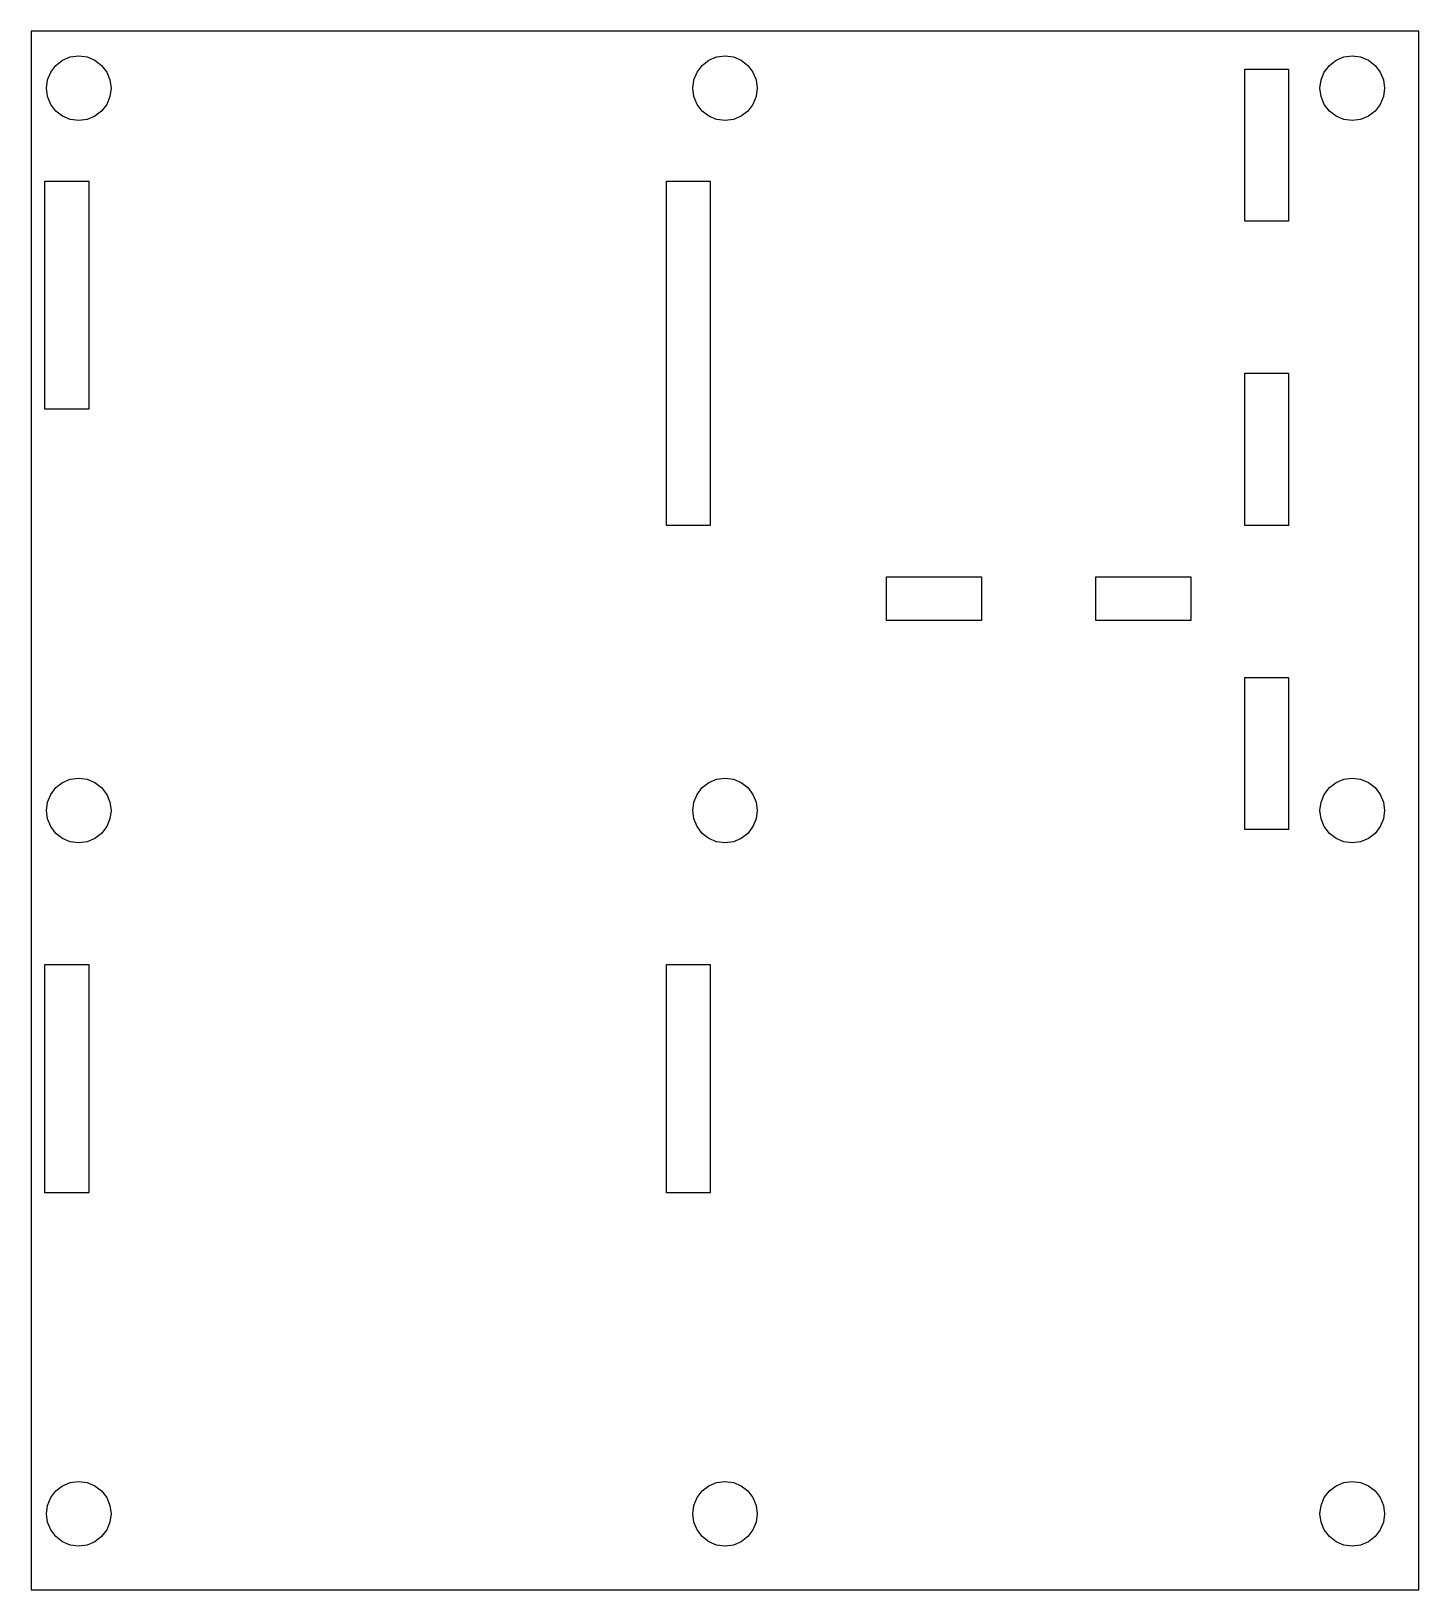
# Model space of a CAD drawing. Header units: metres. Extents: x -53 to 20, y -60 to 22.
import ezdxf

# ---------------------------------------------------------------- set-up
doc = ezdxf.new("R2010")
doc.units = ezdxf.units.M

msp = doc.modelspace()

# ---------------------------------------------------------------- linework, layer by layer
for p, q in [((20, 22), (-53, 22)), ((-53, 22), (-53, -60)), ((20, -60), (20, 22)), ((-51.35, 20.4722), (-50.94, 20.6421)), ((-50.94, 20.6421), (-50.5, 20.7)), ((-50.5, 20.7), (-50.06, 20.6421)), ((-50.06, 20.6421), (-49.65, 20.4722)), ((-17.35, 20.4722), (-16.94, 20.6421)), ((-16.94, 20.6421), (-16.5, 20.7)), ((-16.5, 20.7), (-16.06, 20.6421)), ((-16.06, 20.6421), (-15.65, 20.4722)), ((15.65, 20.4722), (16.06, 20.6421)), ((16.06, 20.6421), (16.5, 20.7)), ((16.5, 20.7), (16.94, 20.6421)), ((16.94, 20.6421), (17.35, 20.4722)), ((-52.1421, 19.44), (-51.9722, 19.85)), ((-51.9722, 19.85), (-51.7021, 20.2021)), ((-51.7021, 20.2021), (-51.35, 20.4722)), ((-49.65, 20.4722), (-49.2979, 20.2021)), ((-49.2979, 20.2021), (-49.0278, 19.85)), ((-49.0278, 19.85), (-48.8579, 19.44)), ((-18.1421, 19.44), (-17.9722, 19.85)), ((-17.9722, 19.85), (-17.7021, 20.2021)), ((-17.7021, 20.2021), (-17.35, 20.4722)), ((-15.65, 20.4722), (-15.2979, 20.2021)), ((-15.2979, 20.2021), (-15.0278, 19.85)), ((-15.0278, 19.85), (-14.8579, 19.44)), ((10.85, 12), (10.85, 20)), ((10.85, 20), (13.15, 20)), ((13.15, 20), (13.15, 12)), ((14.8579, 19.44), (15.0278, 19.85)), ((15.0278, 19.85), (15.2979, 20.2021)), ((15.2979, 20.2021), (15.65, 20.4722)), ((17.35, 20.4722), (17.7021, 20.2021)), ((17.7021, 20.2021), (17.9722, 19.85)), ((17.9722, 19.85), (18.1421, 19.44)), ((-52.2, 19), (-52.1421, 19.44)), ((-52.1421, 18.56), (-52.2, 19)), ((-48.8579, 19.44), (-48.8, 19)), ((-48.8, 19), (-48.8579, 18.56)), ((-18.2, 19), (-18.1421, 19.44)), ((-18.1421, 18.56), (-18.2, 19)), ((-14.8579, 19.44), (-14.8, 19)), ((-14.8, 19), (-14.8579, 18.56)), ((14.8, 19), (14.8579, 19.44)), ((14.8579, 18.56), (14.8, 19)), ((18.1421, 19.44), (18.2, 19)), ((18.2, 19), (18.1421, 18.56)), ((-51.9722, 18.15), (-52.1421, 18.56)), ((-51.7021, 17.7979), (-51.9722, 18.15)), ((-49.0278, 18.15), (-49.2979, 17.7979)), ((-48.8579, 18.56), (-49.0278, 18.15)), ((-17.9722, 18.15), (-18.1421, 18.56)), ((-17.7021, 17.7979), (-17.9722, 18.15)), ((-15.0278, 18.15), (-15.2979, 17.7979)), ((-14.8579, 18.56), (-15.0278, 18.15)), ((15.0278, 18.15), (14.8579, 18.56)), ((15.2979, 17.7979), (15.0278, 18.15)), ((17.9722, 18.15), (17.7021, 17.7979)), ((18.1421, 18.56), (17.9722, 18.15)), ((-51.35, 17.5278), (-51.7021, 17.7979)), ((-50.94, 17.3579), (-51.35, 17.5278)), ((-50.5, 17.3), (-50.94, 17.3579)), ((-50.06, 17.3579), (-50.5, 17.3)), ((-49.65, 17.5278), (-50.06, 17.3579)), ((-49.2979, 17.7979), (-49.65, 17.5278)), ((-17.35, 17.5278), (-17.7021, 17.7979)), ((-16.94, 17.3579), (-17.35, 17.5278)), ((-16.5, 17.3), (-16.94, 17.3579)), ((-16.06, 17.3579), (-16.5, 17.3)), ((-15.65, 17.5278), (-16.06, 17.3579)), ((-15.2979, 17.7979), (-15.65, 17.5278)), ((15.65, 17.5278), (15.2979, 17.7979)), ((16.06, 17.3579), (15.65, 17.5278)), ((16.5, 17.3), (16.06, 17.3579)), ((16.94, 17.3579), (16.5, 17.3)), ((17.35, 17.5278), (16.94, 17.3579)), ((17.7021, 17.7979), (17.35, 17.5278)), ((-52.275, 2.11), (-52.275, 14.11)), ((-52.275, 14.11), (-49.975, 14.11)), ((-49.975, 14.11), (-49.975, 2.11)), ((-19.575, -4), (-19.575, 14.11)), ((-19.575, 14.11), (-17.275, 14.11)), ((-17.275, 14.11), (-17.275, -4)), ((13.15, 12), (10.85, 12)), ((10.85, -4), (10.85, 4)), ((10.85, 4), (13.15, 4)), ((13.15, 4), (13.15, -4)), ((-49.975, 2.11), (-52.275, 2.11)), ((-17.275, -4), (-19.575, -4)), ((13.15, -4), (10.85, -4)), ((-8, -9), (-8, -6.7)), ((-8, -6.7), (-3, -6.7)), ((-3, -6.7), (-3, -9)), ((3, -9), (3, -6.7)), ((3, -6.7), (8, -6.7)), ((8, -6.7), (8, -9)), ((-3, -9), (-8, -9)), ((8, -9), (3, -9)), ((10.85, -20), (10.85, -12)), ((10.85, -12), (13.15, -12)), ((13.15, -12), (13.15, -20)), ((-51.9722, -18.15), (-51.7021, -17.7979)), ((-51.7021, -17.7979), (-51.35, -17.5278)), ((-51.35, -17.5278), (-50.94, -17.3579)), ((-50.94, -17.3579), (-50.5, -17.3)), ((-50.5, -17.3), (-50.06, -17.3579)), ((-50.06, -17.3579), (-49.65, -17.5278)), ((-49.65, -17.5278), (-49.2979, -17.7979)), ((-49.2979, -17.7979), (-49.0278, -18.15)), ((-17.9722, -18.15), (-17.7021, -17.7979)), ((-17.7021, -17.7979), (-17.35, -17.5278)), ((-17.35, -17.5278), (-16.94, -17.3579)), ((-16.94, -17.3579), (-16.5, -17.3)), ((-16.5, -17.3), (-16.06, -17.3579)), ((-16.06, -17.3579), (-15.65, -17.5278)), ((-15.65, -17.5278), (-15.2979, -17.7979)), ((-15.2979, -17.7979), (-15.0278, -18.15)), ((15.0278, -18.15), (15.2979, -17.7979)), ((15.2979, -17.7979), (15.65, -17.5278)), ((15.65, -17.5278), (16.06, -17.3579)), ((16.06, -17.3579), (16.5, -17.3)), ((16.5, -17.3), (16.94, -17.3579)), ((16.94, -17.3579), (17.35, -17.5278)), ((17.35, -17.5278), (17.7021, -17.7979)), ((17.7021, -17.7979), (17.9722, -18.15)), ((-52.2, -19), (-52.1421, -18.56)), ((-52.1421, -18.56), (-51.9722, -18.15)), ((-49.0278, -18.15), (-48.8579, -18.56)), ((-48.8579, -18.56), (-48.8, -19)), ((-18.2, -19), (-18.1421, -18.56)), ((-18.1421, -18.56), (-17.9722, -18.15)), ((-15.0278, -18.15), (-14.8579, -18.56)), ((-14.8579, -18.56), (-14.8, -19)), ((14.8, -19), (14.8579, -18.56)), ((14.8579, -18.56), (15.0278, -18.15)), ((17.9722, -18.15), (18.1421, -18.56)), ((18.1421, -18.56), (18.2, -19)), ((-52.1421, -19.44), (-52.2, -19)), ((-51.9722, -19.85), (-52.1421, -19.44)), ((-48.8579, -19.44), (-49.0278, -19.85)), ((-48.8, -19), (-48.8579, -19.44)), ((-18.1421, -19.44), (-18.2, -19)), ((-17.9722, -19.85), (-18.1421, -19.44)), ((-14.8579, -19.44), (-15.0278, -19.85)), ((-14.8, -19), (-14.8579, -19.44)), ((14.8579, -19.44), (14.8, -19)), ((15.0278, -19.85), (14.8579, -19.44)), ((18.1421, -19.44), (17.9722, -19.85)), ((18.2, -19), (18.1421, -19.44)), ((-51.7021, -20.2021), (-51.9722, -19.85)), ((-51.35, -20.4722), (-51.7021, -20.2021)), ((-50.94, -20.6421), (-51.35, -20.4722)), ((-49.65, -20.4722), (-50.06, -20.6421)), ((-49.2979, -20.2021), (-49.65, -20.4722)), ((-49.0278, -19.85), (-49.2979, -20.2021)), ((-17.7021, -20.2021), (-17.9722, -19.85)), ((-17.35, -20.4722), (-17.7021, -20.2021)), ((-16.94, -20.6421), (-17.35, -20.4722)), ((-15.65, -20.4722), (-16.06, -20.6421)), ((-15.2979, -20.2021), (-15.65, -20.4722)), ((-15.0278, -19.85), (-15.2979, -20.2021)), ((13.15, -20), (10.85, -20)), ((15.2979, -20.2021), (15.0278, -19.85)), ((15.65, -20.4722), (15.2979, -20.2021)), ((16.06, -20.6421), (15.65, -20.4722)), ((17.35, -20.4722), (16.94, -20.6421)), ((17.7021, -20.2021), (17.35, -20.4722)), ((17.9722, -19.85), (17.7021, -20.2021)), ((-50.5, -20.7), (-50.94, -20.6421)), ((-50.06, -20.6421), (-50.5, -20.7)), ((-16.5, -20.7), (-16.94, -20.6421)), ((-16.06, -20.6421), (-16.5, -20.7)), ((16.5, -20.7), (16.06, -20.6421)), ((16.94, -20.6421), (16.5, -20.7)), ((-52.275, -39.11), (-52.275, -27.11)), ((-52.275, -27.11), (-49.975, -27.11)), ((-49.975, -27.11), (-49.975, -39.11)), ((-19.575, -39.11), (-19.575, -27.11)), ((-19.575, -27.11), (-17.275, -27.11)), ((-17.275, -27.11), (-17.275, -39.11)), ((-49.975, -39.11), (-52.275, -39.11)), ((-17.275, -39.11), (-19.575, -39.11)), ((-51.9722, -55.15), (-51.7021, -54.7979)), ((-51.7021, -54.7979), (-51.35, -54.5278)), ((-51.35, -54.5278), (-50.94, -54.3579)), ((-50.94, -54.3579), (-50.5, -54.3)), ((-50.5, -54.3), (-50.06, -54.3579)), ((-50.06, -54.3579), (-49.65, -54.5278)), ((-49.65, -54.5278), (-49.2979, -54.7979)), ((-49.2979, -54.7979), (-49.0278, -55.15)), ((-17.9722, -55.15), (-17.7021, -54.7979)), ((-17.7021, -54.7979), (-17.35, -54.5278)), ((-17.35, -54.5278), (-16.94, -54.3579)), ((-16.94, -54.3579), (-16.5, -54.3)), ((-16.5, -54.3), (-16.06, -54.3579)), ((-16.06, -54.3579), (-15.65, -54.5278)), ((-15.65, -54.5278), (-15.2979, -54.7979)), ((-15.2979, -54.7979), (-15.0278, -55.15)), ((15.0278, -55.15), (15.2979, -54.7979)), ((15.2979, -54.7979), (15.65, -54.5278)), ((15.65, -54.5278), (16.06, -54.3579)), ((16.06, -54.3579), (16.5, -54.3)), ((16.5, -54.3), (16.94, -54.3579)), ((16.94, -54.3579), (17.35, -54.5278)), ((17.35, -54.5278), (17.7021, -54.7979)), ((17.7021, -54.7979), (17.9722, -55.15)), ((-52.2, -56), (-52.1421, -55.56)), ((-52.1421, -55.56), (-51.9722, -55.15)), ((-49.0278, -55.15), (-48.8579, -55.56)), ((-48.8579, -55.56), (-48.8, -56)), ((-18.2, -56), (-18.1421, -55.56)), ((-18.1421, -55.56), (-17.9722, -55.15)), ((-15.0278, -55.15), (-14.8579, -55.56)), ((-14.8579, -55.56), (-14.8, -56)), ((14.8, -56), (14.8579, -55.56)), ((14.8579, -55.56), (15.0278, -55.15)), ((17.9722, -55.15), (18.1421, -55.56)), ((18.1421, -55.56), (18.2, -56)), ((-52.1421, -56.44), (-52.2, -56)), ((-51.9722, -56.85), (-52.1421, -56.44)), ((-48.8579, -56.44), (-49.0278, -56.85)), ((-48.8, -56), (-48.8579, -56.44)), ((-18.1421, -56.44), (-18.2, -56)), ((-17.9722, -56.85), (-18.1421, -56.44)), ((-14.8579, -56.44), (-15.0278, -56.85)), ((-14.8, -56), (-14.8579, -56.44)), ((14.8579, -56.44), (14.8, -56)), ((15.0278, -56.85), (14.8579, -56.44)), ((18.1421, -56.44), (17.9722, -56.85)), ((18.2, -56), (18.1421, -56.44)), ((-51.7021, -57.2021), (-51.9722, -56.85)), ((-51.35, -57.4722), (-51.7021, -57.2021)), ((-49.2979, -57.2021), (-49.65, -57.4722)), ((-49.0278, -56.85), (-49.2979, -57.2021)), ((-17.7021, -57.2021), (-17.9722, -56.85)), ((-17.35, -57.4722), (-17.7021, -57.2021)), ((-15.2979, -57.2021), (-15.65, -57.4722)), ((-15.0278, -56.85), (-15.2979, -57.2021)), ((15.2979, -57.2021), (15.0278, -56.85)), ((15.65, -57.4722), (15.2979, -57.2021)), ((17.7021, -57.2021), (17.35, -57.4722)), ((17.9722, -56.85), (17.7021, -57.2021)), ((-50.94, -57.6421), (-51.35, -57.4722)), ((-50.5, -57.7), (-50.94, -57.6421)), ((-50.06, -57.6421), (-50.5, -57.7)), ((-49.65, -57.4722), (-50.06, -57.6421)), ((-16.94, -57.6421), (-17.35, -57.4722)), ((-16.5, -57.7), (-16.94, -57.6421)), ((-16.06, -57.6421), (-16.5, -57.7)), ((-15.65, -57.4722), (-16.06, -57.6421)), ((16.06, -57.6421), (15.65, -57.4722)), ((16.5, -57.7), (16.06, -57.6421)), ((16.94, -57.6421), (16.5, -57.7)), ((17.35, -57.4722), (16.94, -57.6421)), ((-53, -60), (20, -60))]:
    msp.add_line(p, q)

doc.saveas('drawing.dxf')
